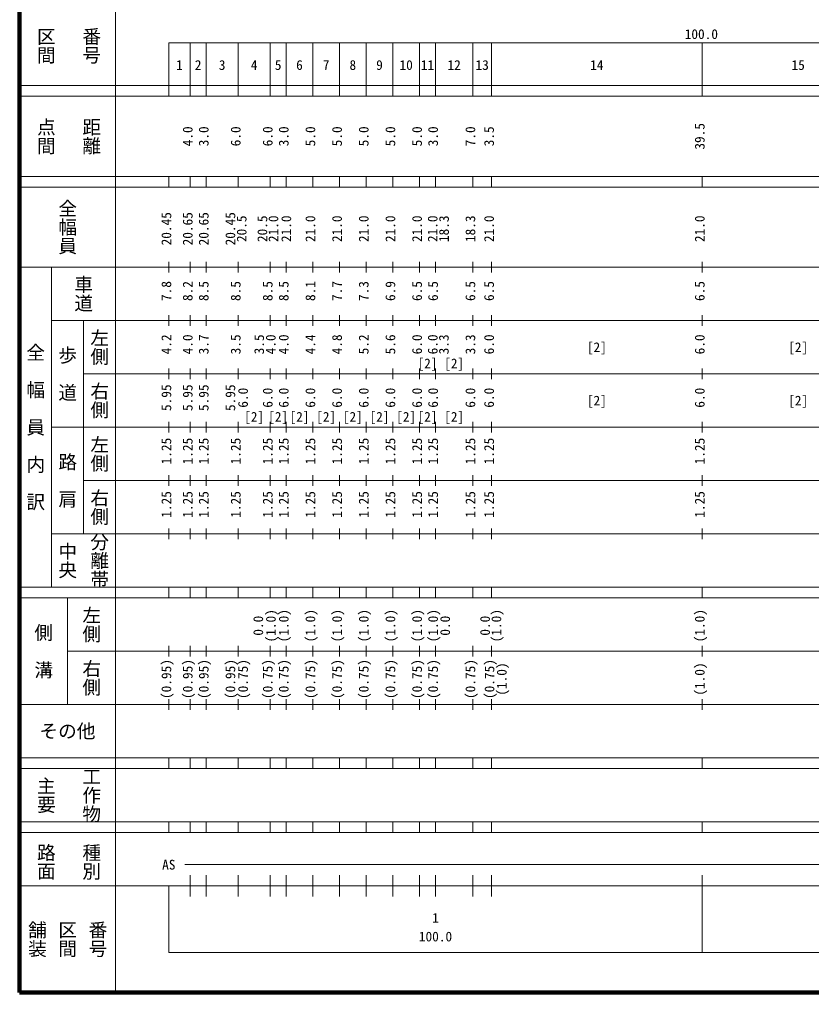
# Model space of a CAD drawing. Units: millimetres on the paper, enlarged 1000 times. Extents: x 40000 to 680000, y 20000 to 380000.
# Drawn here: x 40000 to 188502, y 20000 to 202409 of the extents above; entities that cross this region are included whole.
import ezdxf
from ezdxf.enums import TextEntityAlignment as Align

# ---------------------------------------------------------------- set-up
doc = ezdxf.new("R2010")
doc.units = ezdxf.units.MM
doc.header["$LTSCALE"] = 1000
doc.layers.add('M-TTL', color=2, linetype='Continuous', lineweight=140)
doc.layers.add('M-TTL-BAND', color=7, linetype='Continuous', lineweight=13)
doc.styles.add('@ＭＳ ゴシック', font='')
doc.styles.add('ＭＳ ゴシック', font='')
doc.styles.get('@ＭＳ ゴシック').set_extended_font_data('@MS Gothic')
doc.styles.get('ＭＳ ゴシック').set_extended_font_data('MS Gothic')

msp = doc.modelspace()

# ---------------------------------------------------------------- linework, layer by layer
at = {"layer": 'M-TTL'}
for p, q in [((40000, 380000), (40000, 20000)), ((40000, 20000), (680000, 20000))]:
    msp.add_line(p, q, dxfattribs=at)
at = {"layer": 'M-TTL-BAND'}
for p, q in [((58000, 370000), (58000, 20000)), ((68000, 198000), (579000, 198000)), ((68000, 198000), (68000, 188000)), ((72000, 188000), (72000, 198000)), ((75000, 188000), (75000, 198000)), ((81000, 188000), (81000, 198000)), ((87000, 188000), (87000, 198000)), ((90000, 188000), (90000, 198000)), ((95000, 188000), (95000, 198000)), ((100000, 188000), (100000, 198000)), ((105000, 188000), (105000, 198000)), ((110000, 188000), (110000, 198000)), ((115000, 188000), (115000, 198000)), ((118000, 188000), (118000, 198000)), ((125000, 188000), (125000, 198000)), ((128500, 188000), (128500, 198000)), ((168000, 188000), (168000, 198000)), ((40000, 190000), (579000, 190000)), ((40000, 188000), (579000, 188000)), ((40000, 173000), (579000, 173000)), ((68000, 171000), (68000, 173000)), ((72000, 171000), (72000, 173000)), ((75000, 171000), (75000, 173000)), ((81000, 171000), (81000, 173000)), ((87000, 171000), (87000, 173000)), ((90000, 171000), (90000, 173000)), ((95000, 171000), (95000, 173000)), ((100000, 171000), (100000, 173000)), ((105000, 171000), (105000, 173000)), ((110000, 171000), (110000, 173000)), ((115000, 171000), (115000, 173000)), ((118000, 171000), (118000, 173000)), ((125000, 171000), (125000, 173000)), ((128500, 171000), (128500, 173000)), ((168000, 171000), (168000, 173000)), ((40000, 171000), (579000, 171000)), ((68000, 155000), (68000, 157000)), ((72000, 155000), (72000, 157000)), ((75000, 155000), (75000, 157000)), ((81000, 155000), (81000, 157000)), ((87000, 155000), (87000, 157000)), ((90000, 155000), (90000, 157000)), ((95000, 155000), (95000, 157000)), ((100000, 155000), (100000, 157000)), ((105000, 155000), (105000, 157000)), ((110000, 155000), (110000, 157000)), ((115000, 155000), (115000, 157000)), ((118000, 155000), (118000, 157000)), ((125000, 155000), (125000, 157000)), ((128500, 155000), (128500, 157000)), ((168000, 155000), (168000, 157000)), ((40000, 156000), (579000, 156000)), ((46000, 96000), (46000, 156000)), ((46000, 146000), (579000, 146000)), ((52000, 146000), (52000, 106000)), ((68000, 145000), (68000, 147000)), ((72000, 145000), (72000, 147000)), ((75000, 145000), (75000, 147000)), ((81000, 145000), (81000, 147000)), ((87000, 145000), (87000, 147000)), ((90000, 145000), (90000, 147000)), ((95000, 145000), (95000, 147000)), ((100000, 145000), (100000, 147000)), ((105000, 145000), (105000, 147000)), ((110000, 145000), (110000, 147000)), ((115000, 145000), (115000, 147000)), ((118000, 145000), (118000, 147000)), ((125000, 145000), (125000, 147000)), ((128500, 145000), (128500, 147000)), ((168000, 145000), (168000, 147000)), ((68000, 135000), (68000, 137000)), ((72000, 135000), (72000, 137000)), ((75000, 135000), (75000, 137000)), ((81000, 135000), (81000, 137000)), ((87000, 135000), (87000, 137000)), ((90000, 135000), (90000, 137000)), ((95000, 135000), (95000, 137000)), ((100000, 135000), (100000, 137000)), ((105000, 135000), (105000, 137000)), ((110000, 135000), (110000, 137000)), ((115000, 135000), (115000, 137000)), ((118000, 135000), (118000, 137000)), ((125000, 135000), (125000, 137000)), ((128500, 135000), (128500, 137000)), ((168000, 135000), (168000, 137000)), ((52000, 136000), (579000, 136000)), ((46000, 126000), (579000, 126000)), ((68000, 125000), (68000, 127000)), ((72000, 125000), (72000, 127000)), ((75000, 125000), (75000, 127000)), ((81000, 125000), (81000, 127000)), ((87000, 125000), (87000, 127000)), ((90000, 125000), (90000, 127000)), ((95000, 125000), (95000, 127000)), ((100000, 125000), (100000, 127000)), ((105000, 125000), (105000, 127000)), ((110000, 125000), (110000, 127000)), ((115000, 125000), (115000, 127000)), ((118000, 125000), (118000, 127000)), ((125000, 125000), (125000, 127000)), ((128500, 125000), (128500, 127000)), ((168000, 125000), (168000, 127000)), ((68000, 115000), (68000, 117000)), ((72000, 115000), (72000, 117000)), ((75000, 115000), (75000, 117000)), ((81000, 115000), (81000, 117000)), ((87000, 115000), (87000, 117000)), ((90000, 115000), (90000, 117000)), ((95000, 115000), (95000, 117000)), ((100000, 115000), (100000, 117000)), ((105000, 115000), (105000, 117000)), ((110000, 115000), (110000, 117000)), ((115000, 115000), (115000, 117000)), ((118000, 115000), (118000, 117000)), ((125000, 115000), (125000, 117000)), ((128500, 115000), (128500, 117000)), ((168000, 115000), (168000, 117000)), ((52000, 116000), (579000, 116000)), ((46000, 106000), (579000, 106000)), ((68000, 105000), (68000, 107000)), ((72000, 105000), (72000, 107000)), ((75000, 105000), (75000, 107000)), ((81000, 105000), (81000, 107000)), ((87000, 105000), (87000, 107000)), ((90000, 105000), (90000, 107000)), ((95000, 105000), (95000, 107000)), ((100000, 105000), (100000, 107000)), ((105000, 105000), (105000, 107000)), ((110000, 105000), (110000, 107000)), ((115000, 105000), (115000, 107000)), ((118000, 105000), (118000, 107000)), ((125000, 105000), (125000, 107000)), ((128500, 105000), (128500, 107000)), ((168000, 105000), (168000, 107000)), ((40000, 96000), (579000, 96000)), ((68000, 94000), (68000, 96000)), ((72000, 94000), (72000, 96000)), ((75000, 94000), (75000, 96000)), ((81000, 94000), (81000, 96000)), ((87000, 94000), (87000, 96000)), ((90000, 94000), (90000, 96000)), ((95000, 94000), (95000, 96000)), ((100000, 94000), (100000, 96000)), ((105000, 94000), (105000, 96000)), ((110000, 94000), (110000, 96000)), ((115000, 94000), (115000, 96000)), ((118000, 94000), (118000, 96000)), ((125000, 94000), (125000, 96000)), ((128500, 94000), (128500, 96000)), ((168000, 94000), (168000, 96000)), ((40000, 94000), (579000, 94000)), ((49000, 94000), (49000, 74000)), ((49000, 84000), (579000, 84000)), ((68000, 83000), (68000, 85000)), ((72000, 83000), (72000, 85000)), ((75000, 83000), (75000, 85000)), ((81000, 83000), (81000, 85000)), ((87000, 83000), (87000, 85000)), ((90000, 83000), (90000, 85000)), ((95000, 83000), (95000, 85000)), ((100000, 83000), (100000, 85000)), ((105000, 83000), (105000, 85000)), ((110000, 83000), (110000, 85000)), ((115000, 83000), (115000, 85000)), ((118000, 83000), (118000, 85000)), ((125000, 83000), (125000, 85000)), ((128500, 83000), (128500, 85000)), ((168000, 83000), (168000, 85000)), ((68000, 73000), (68000, 75000)), ((72000, 73000), (72000, 75000)), ((75000, 73000), (75000, 75000)), ((81000, 73000), (81000, 75000)), ((87000, 73000), (87000, 75000)), ((90000, 73000), (90000, 75000)), ((95000, 73000), (95000, 75000)), ((100000, 73000), (100000, 75000)), ((105000, 73000), (105000, 75000)), ((110000, 73000), (110000, 75000)), ((115000, 73000), (115000, 75000)), ((118000, 73000), (118000, 75000)), ((125000, 73000), (125000, 75000)), ((128500, 73000), (128500, 75000)), ((168000, 73000), (168000, 75000)), ((40000, 74000), (579000, 74000)), ((40000, 64000), (579000, 64000)), ((68000, 62000), (68000, 64000)), ((72000, 62000), (72000, 64000)), ((75000, 62000), (75000, 64000)), ((81000, 62000), (81000, 64000)), ((87000, 62000), (87000, 64000)), ((90000, 62000), (90000, 64000)), ((95000, 62000), (95000, 64000)), ((100000, 62000), (100000, 64000)), ((105000, 62000), (105000, 64000)), ((110000, 62000), (110000, 64000)), ((115000, 62000), (115000, 64000)), ((118000, 62000), (118000, 64000)), ((125000, 62000), (125000, 64000)), ((128500, 62000), (128500, 64000)), ((168000, 62000), (168000, 64000)), ((40000, 62000), (579000, 62000)), ((40000, 52000), (579000, 52000)), ((68000, 50000), (68000, 52000)), ((72000, 50000), (72000, 52000)), ((75000, 50000), (75000, 52000)), ((81000, 50000), (81000, 52000)), ((87000, 50000), (87000, 52000)), ((90000, 50000), (90000, 52000)), ((95000, 50000), (95000, 52000)), ((100000, 50000), (100000, 52000)), ((105000, 50000), (105000, 52000)), ((110000, 50000), (110000, 52000)), ((115000, 50000), (115000, 52000)), ((118000, 50000), (118000, 52000)), ((125000, 50000), (125000, 52000)), ((128500, 50000), (128500, 52000)), ((168000, 50000), (168000, 52000)), ((40000, 50000), (579000, 50000)), ((71000, 44000), (304000, 44000)), ((72000, 38000), (72000, 42000)), ((75000, 38000), (75000, 42000)), ((81000, 38000), (81000, 42000)), ((87000, 38000), (87000, 42000)), ((90000, 38000), (90000, 42000)), ((95000, 38000), (95000, 42000)), ((100000, 38000), (100000, 42000)), ((105000, 38000), (105000, 42000)), ((110000, 38000), (110000, 42000)), ((115000, 38000), (115000, 42000)), ((118000, 38000), (118000, 42000)), ((125000, 38000), (125000, 42000)), ((128500, 38000), (128500, 42000)), ((168000, 27500), (168000, 42000)), ((40000, 40000), (579000, 40000)), ((68000, 40000), (68000, 27500)), ((68000, 27500), (579000, 27500))]:
    msp.add_line(p, q, dxfattribs=at)

# ---------------------------------------------------------------- texts
at = {"layer": 'M-TTL-BAND', "style": '@ＭＳ ゴシック'}
for s, p in [('番号', (53500, 197500)), ('区間', (45000, 197500)), ('点間', (45000, 180500)), ('距離', (53500, 180500)), ('全幅員', (49000, 163500)), ('車道', (52000, 151000)), ('左側', (55000, 141000)), ('全\u3000幅\u3000員\u3000内\u3000訳', (43000, 126000)), ('歩\u3000道', (49000, 136000)), ('右側', (55000, 131000)), ('左側', (55000, 121000)), ('路\u3000肩', (49000, 116000)), ('右側', (55000, 111000)), ('分離帯', (55000, 101000)), ('中央', (49000, 101000)), ('左側', (53500, 89000)), ('側\u3000溝', (44500, 84000)), ('右側', (53500, 79000)), ('主要', (45000, 57000)), ('工作物', (53500, 57000)), ('路面', (45000, 44500)), ('種別', (53500, 44500)), ('舗装', (43333, 30000)), ('区間', (49000, 30000)), ('番号', (54667, 30000))]:
    msp.add_text(s, height=2566, rotation=270, dxfattribs=at).set_placement(p, align=Align.MIDDLE_CENTER)
at = {"layer": 'M-TTL-BAND', "style": 'ＭＳ ゴシック'}
for s, p in [('100.0', (167844, 198195)), ('1', (70000, 192405)), ('2', (73500, 192405)), ('3', (78000, 192405)), ('4', (84000, 192405)), ('5', (88500, 192405)), ('6', (92500, 192405)), ('7', (97500, 192405)), ('8', (102500, 192405)), ('9', (107500, 192405)), ('10', (112500, 192405)), ('11', (116500, 192405)), ('12', (121500, 192405)), ('13', (126750, 192405)), ('14', (148250, 192405)), ('15', (186000, 192405)), ('[2]', (148250, 139500)), ('[2]', (186000, 139500)), ('[2]', (116500, 136462)), ('[2]', (121500, 136462)), ('[2]', (148250, 129500)), ('[2]', (186000, 129500)), ('[2]', (84000, 126462)), ('[2]', (88500, 126462)), ('[2]', (92500, 126462)), ('[2]', (97500, 126462)), ('[2]', (102500, 126462)), ('[2]', (107500, 126462)), ('[2]', (112500, 126462)), ('[2]', (116500, 126462)), ('[2]', (121500, 126462)), ('AS', (68000, 42500)), ('1', (118000, 32523)), ('100.0', (118000, 29033))]:
    msp.add_text(s, height=1833, dxfattribs=at).set_placement(p, align=Align.BOTTOM_CENTER)
for s, p in [('39.5', (169000, 180500)), ('4.0', (73000, 180500)), ('3.0', (76000, 180500)), ('6.0', (82000, 180500)), ('6.0', (88000, 180500)), ('3.0', (91000, 180500)), ('5.0', (96000, 180500)), ('5.0', (101000, 180500)), ('5.0', (106000, 180500)), ('5.0', (111000, 180500)), ('5.0', (116000, 180500)), ('3.0', (119000, 180500)), ('7.0', (126000, 180500)), ('3.5', (129500, 180500)), ('20.45', (69000, 163174)), ('20.65', (73000, 163174)), ('20.65', (76000, 163174)), ('20.45', (81000, 163174)), ('20.5', (83113, 163174)), ('20.5', (87000, 163174)), ('21.0', (89071, 163174)), ('21.0', (91485, 163174)), ('21.0', (96000, 163174)), ('21.0', (101000, 163174)), ('21.0', (106000, 163174)), ('21.0', (111000, 163174)), ('21.0', (116000, 163174)), ('21.0', (118923, 163174)), ('18.3', (121051, 163174)), ('18.3', (126000, 163174)), ('21.0', (129500, 163174)), ('21.0', (169000, 163174)), ('7.8', (69000, 151500)), ('8.2', (73000, 151500)), ('8.1', (96000, 151500)), ('7.7', (101000, 151500)), ('6.9', (111000, 151500)), ('8.5', (76000, 151500)), ('8.5', (82000, 151500)), ('8.5', (88000, 151500)), ('8.5', (91000, 151500)), ('7.3', (106000, 151500)), ('6.5', (116000, 151500)), ('6.5', (119000, 151500)), ('6.5', (126000, 151500)), ('6.5', (129500, 151500)), ('6.5', (169000, 151500)), ('4.2', (69000, 141500)), ('4.0', (73000, 141500)), ('3.7', (76000, 141500)), ('3.5', (82000, 141500)), ('3.5', (86400, 141500)), ('4.0', (88569, 141500)), ('4.0', (91000, 141500)), ('4.4', (96000, 141500)), ('4.8', (101000, 141500)), ('5.2', (106000, 141500)), ('5.6', (111000, 141500)), ('6.0', (116000, 141500)), ('6.0', (118939, 141500)), ('3.3', (121025, 141500)), ('3.3', (126000, 141500)), ('6.0', (129500, 141500)), ('6.0', (169000, 141500)), ('5.95', (69000, 131500)), ('5.95', (73000, 131500)), ('5.95', (76000, 131500)), ('5.95', (81000, 131500)), ('6.0', (83370, 131500)), ('6.0', (88000, 131500)), ('6.0', (91000, 131500)), ('6.0', (96000, 131500)), ('6.0', (101000, 131500)), ('6.0', (106000, 131500)), ('6.0', (111000, 131500)), ('6.0', (116000, 131500)), ('6.0', (119000, 131500)), ('6.0', (126000, 131500)), ('6.0', (129500, 131500)), ('6.0', (169000, 131500)), ('1.25', (69000, 121500)), ('1.25', (73000, 121500)), ('1.25', (76000, 121500)), ('1.25', (82000, 121500)), ('1.25', (88000, 121500)), ('1.25', (91000, 121500)), ('1.25', (96000, 121500)), ('1.25', (101000, 121500)), ('1.25', (106000, 121500)), ('1.25', (111000, 121500)), ('1.25', (116000, 121500)), ('1.25', (119000, 121500)), ('1.25', (126000, 121500)), ('1.25', (129500, 121500)), ('1.25', (169000, 121500)), ('1.25', (69000, 111500)), ('1.25', (73000, 111500)), ('1.25', (76000, 111500)), ('1.25', (82000, 111500)), ('1.25', (88000, 111500)), ('1.25', (91000, 111500)), ('1.25', (96000, 111500)), ('1.25', (101000, 111500)), ('1.25', (106000, 111500)), ('1.25', (111000, 111500)), ('1.25', (116000, 111500)), ('1.25', (119000, 111500)), ('1.25', (126000, 111500)), ('1.25', (129500, 111500)), ('1.25', (169000, 111500)), ('(1.0)', (88590, 88750)), ('(1.0)', (91000, 88764)), ('(1.0)', (96000, 88764)), ('(1.0)', (101000, 88764)), ('(1.0)', (106000, 88764)), ('(1.0)', (111000, 88764)), ('(1.0)', (116000, 88764)), ('(1.0)', (119000, 88764)), ('(1.0)', (130870, 88764)), ('(1.0)', (169000, 88764)), ('0.0', (86224, 88764)), ('0.0', (121267, 88764)), ('0.0', (128743, 88764)), ('(0.95)', (69000, 78764)), ('(0.95)', (73000, 78764)), ('(0.95)', (76000, 78764)), ('(0.95)', (81000, 78764)), ('(0.75)', (83370, 78764)), ('(0.75)', (88000, 78764)), ('(0.75)', (91000, 78764)), ('(0.75)', (96000, 78764)), ('(0.75)', (101000, 78764)), ('(0.75)', (106000, 78764)), ('(0.75)', (111000, 78764)), ('(0.75)', (116000, 78764)), ('(0.75)', (119000, 78764)), ('(0.75)', (126000, 78764)), ('(0.75)', (129582, 78764)), ('(1.0)', (131882, 78764)), ('(1.0)', (169000, 78764))]:
    msp.add_text(s, height=1833, rotation=90, dxfattribs=at).set_placement(p, align=Align.BOTTOM_CENTER)
msp.add_text('その他', height=2566, dxfattribs=at).set_placement((49000, 69000), align=Align.MIDDLE_CENTER)

doc.saveas('drawing.dxf')
